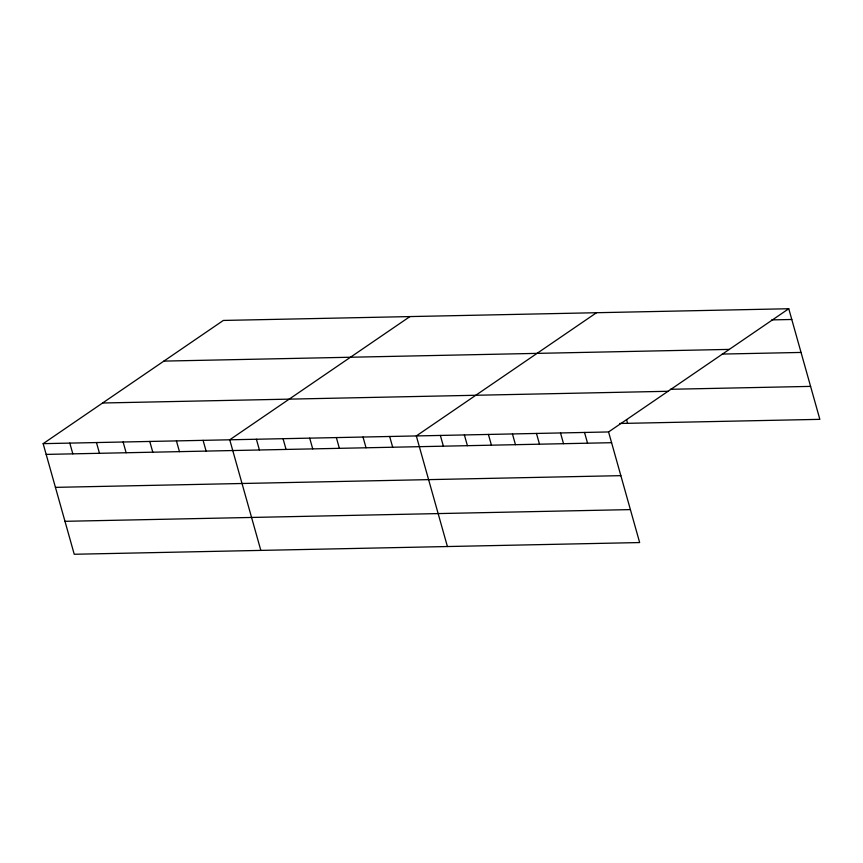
<?xml version="1.0" encoding="UTF-8"?>
<svg xmlns="http://www.w3.org/2000/svg" width="863" height="863" viewBox="0 0 863 863"><rect width="100%" height="100%" fill="white"/><g stroke="black" fill="none" stroke-linecap="round" stroke-linejoin="round"><path stroke-width="1.29" d="M788.76 308.738L608.566 431.953L639.656 542.557L74.24 554.262L43.15 443.658L223.344 320.443L788.76 308.738L819.85 419.342L619.612 423.485M409.936 316.581L229.741 439.796L260.831 550.4M596.516 312.719L416.322 435.934L447.412 546.538M771.759 319.893L791.781 319.483M163.884 361.101L729.3 349.396M722.277 354.067L801.047 352.438M670.411 389.289L810.584 386.387M102.611 402.999L668.027 391.284M43.15 443.658L608.566 431.953M46.171 454.402L611.587 442.697M55.437 487.358L620.853 475.653M64.973 521.317L630.389 509.602M626.538 419.526L627.606 423.323M584.531 432.449L587.552 443.194M560.508 432.946L563.528 443.69M536.473 433.442L539.494 444.186M512.449 433.938L515.47 444.693M488.415 434.434L491.435 445.189M464.38 434.93L467.401 445.686M440.357 435.437L443.377 446.182M389.666 436.484L392.687 447.228M363.01 437.034L366.031 447.778M336.354 437.584L339.375 448.339M309.698 438.134L312.719 448.889M283.042 438.684L286.074 449.44M256.397 439.245L259.418 449.99M203.085 440.346L206.106 451.09M176.43 440.896L179.45 451.651M149.774 441.446L152.794 452.201M123.118 441.996L126.138 452.751M96.462 442.557L99.482 453.302M69.806 443.107L72.826 453.852"/></g></svg>
